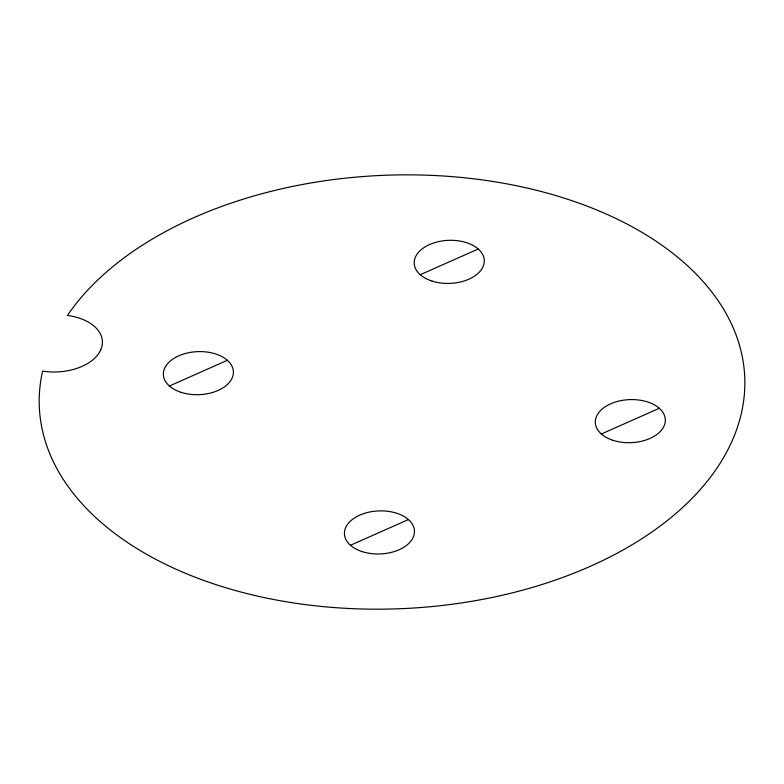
<?xml version="1.0" encoding="UTF-8"?>
<svg xmlns="http://www.w3.org/2000/svg" width="784" height="784" viewBox="0 0 784 784"><rect width="100%" height="100%" fill="white"/><g stroke="black" fill="none" stroke-linecap="round" stroke-linejoin="round"><path stroke-width="1.18" d="M169.403 386.012L227.36 360.297M420.253 274.723L478.22 249.008M350.468 545.282L408.425 519.567M601.328 434.003L659.285 408.288M362.296 551.662A35.045 21.531 -2.4 0 0 414.471 531.258A35.045 21.531 -2.4 0 0 361.571 514.373A35.045 21.531 -2.4 0 0 362.296 551.662M613.157 440.373A35.045 21.531 -2.4 0 0 665.332 419.969A35.045 21.531 -2.4 0 0 612.431 403.084A35.045 21.531 -2.4 0 0 613.157 440.373M432.092 281.103A35.045 21.531 -2.4 0 0 484.267 260.7A35.045 21.531 -2.4 0 0 431.357 243.804A35.045 21.531 -2.4 0 0 432.092 281.103M181.231 392.382A35.045 21.531 -2.4 0 0 233.407 371.979A35.045 21.531 -2.4 0 0 180.506 355.093A35.045 21.531 -2.4 0 0 181.231 392.382M100.724 349.889A46.462 28.538 -2.4 0 0 67.424 315.452A353.016 216.854 -2.4 0 1 654.356 240.08A353.016 216.854 -2.4 0 1 495.223 596.81A353.016 216.854 -2.4 0 1 42.591 371.116A46.462 28.538 -2.4 0 0 100.724 349.889"/></g></svg>
